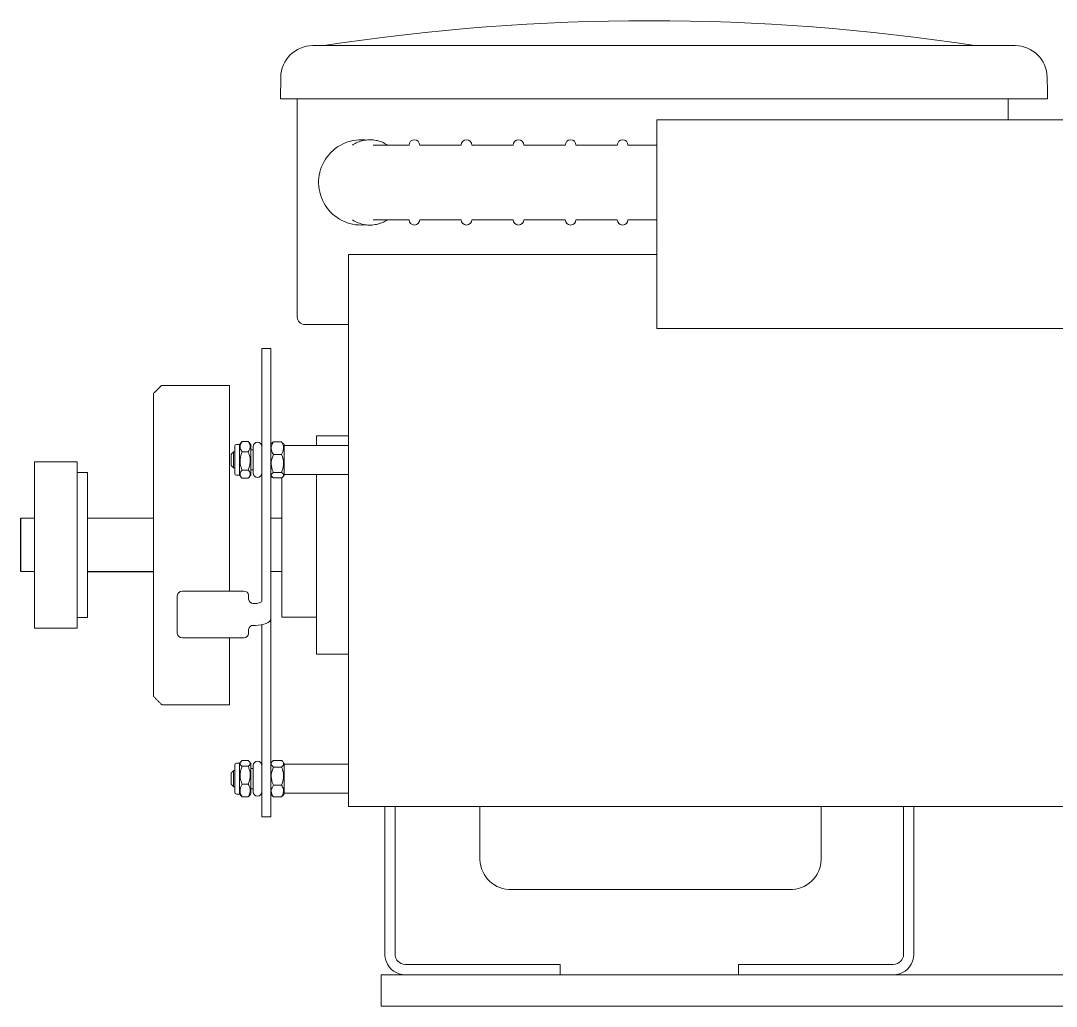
# Model space of a CAD drawing. Header units: inches. Extents: x 2.4 to 21.3, y 6.8 to 21.
# Drawn here: x 5.36 to 8.393, y 17.166 to 20.053 of the extents above; entities that cross this region are included whole.
import ezdxf

# ---------------------------------------------------------------- set-up
doc = ezdxf.new("R2010")
doc.units = ezdxf.units.IN
doc.header["$MEASUREMENT"] = 0

msp = doc.modelspace()

# ---------------------------------------------------------------- linework, layer by layer
at = {"color": 7, "linetype": 'Continuous', "lineweight": 15}
for p, q in [((6.21515, 19.98012), (6.21677, 19.98012)), ((6.21677, 19.98012), (8.18552, 19.98012)), ((8.18552, 19.98012), (8.18714, 19.98012)), ((8.18714, 19.98012), (8.27293, 19.98012)), ((6.12029, 19.82387), (6.12141, 19.888)), ((6.21677, 19.82387), (6.12029, 19.82387)), ((6.16989, 19.20223), (6.16989, 19.82387)), ((6.21677, 19.82387), (8.18552, 19.82387)), ((8.282, 19.82387), (8.18552, 19.82387)), ((8.25239, 19.82387), (8.25239, 19.76269)), ((8.36779, 19.82387), (8.282, 19.82387)), ((7.22289, 19.76269), (7.22289, 19.40704)), ((7.22289, 19.76269), (7.22289, 19.40704)), ((6.49725, 19.68885), (6.39229, 19.68885)), ((6.35739, 19.45447), (6.36721, 19.45486)), ((6.39242, 19.4701), (6.49738, 19.4701)), ((7.22289, 19.40704), (7.22289, 19.15136)), ((7.22289, 19.40704), (7.22289, 19.15136)), ((6.31977, 17.79996), (6.31977, 19.36868)), ((6.31977, 19.36868), (6.31977, 17.75118)), ((6.16989, 19.18567), (6.16989, 19.20223)), ((6.19234, 19.16322), (6.20854, 19.16322)), ((6.20854, 19.16322), (6.31977, 19.16322)), ((7.22289, 19.15136), (8.46039, 19.15136)), ((7.22289, 19.15136), (8.46039, 19.15136)), ((6.06612, 19.09115), (6.06612, 19.09255)), ((6.06612, 19.09115), (6.06612, 19.03673)), ((6.09227, 19.09255), (6.09227, 19.09115)), ((6.09227, 19.09115), (6.09227, 19.03673)), ((6.06607, 19.07552), (6.06612, 19.07458)), ((6.06612, 19.0168), (6.06612, 19.03673)), ((6.09227, 19.03673), (6.09227, 19.0168)), ((6.06612, 19.0168), (6.06612, 18.9599)), ((6.09227, 19.0168), (6.09227, 18.9599)), ((5.74872, 18.07368), (5.74872, 18.96118)), ((5.77236, 18.98482), (5.97122, 18.98482)), ((5.97122, 18.98482), (5.97122, 18.39112)), ((6.06612, 18.87685), (6.06612, 18.9599)), ((6.09227, 18.9599), (6.09227, 18.87685)), ((6.06612, 18.82773), (6.06612, 18.87685)), ((6.09227, 18.87685), (6.09227, 18.82773)), ((6.00102, 18.72586), (6.00102, 18.81206)), ((6.02602, 18.82067), (6.00852, 18.82067)), ((6.03352, 18.72586), (6.03352, 18.81206)), ((6.06612, 18.82773), (6.06612, 18.70774)), ((6.09227, 18.82773), (6.09227, 18.70774)), ((6.09977, 18.81936), (6.12377, 18.81936)), ((6.09977, 18.81936), (6.12377, 18.81936)), ((6.13127, 18.81206), (6.13127, 18.72322)), ((6.13127, 18.81206), (6.13127, 18.72322)), ((6.22602, 18.80918), (6.22602, 18.83743)), ((6.22602, 18.80918), (6.22602, 18.83743)), ((5.97602, 18.76551), (5.97602, 18.78293)), ((5.97602, 18.76551), (5.97602, 18.78293)), ((5.98352, 18.79043), (5.98352, 18.76497)), ((5.98352, 18.79043), (5.98352, 18.76497)), ((5.98664, 18.73036), (5.98664, 18.80706)), ((6.02602, 18.79032), (6.00852, 18.79032)), ((6.04037, 18.80531), (6.04037, 18.72806)), ((6.09977, 18.78226), (6.12377, 18.78226)), ((6.09977, 18.78226), (6.12377, 18.78226)), ((5.40057, 18.27368), (5.40057, 18.76118)), ((5.52557, 18.28838), (5.52557, 18.76118)), ((5.97602, 18.75043), (5.97602, 18.76551)), ((5.97602, 18.75043), (5.97602, 18.76551)), ((5.98352, 18.76497), (5.98352, 18.74293)), ((5.98352, 18.76497), (5.98352, 18.74293)), ((5.55569, 18.72992), (5.55544, 18.72993)), ((5.55544, 18.30493), (5.55569, 18.7297)), ((5.98664, 18.7263), (5.98664, 18.73036)), ((6.00102, 18.7213), (6.00102, 18.72586)), ((6.02602, 18.73633), (6.00852, 18.73633)), ((6.03352, 18.7213), (6.03352, 18.72586)), ((6.09977, 18.72958), (6.12377, 18.72958)), ((6.09977, 18.72958), (6.12377, 18.72958)), ((6.13127, 18.72322), (6.13127, 18.7213)), ((6.13127, 18.72322), (6.13127, 18.7213)), ((6.22602, 18.21673), (6.22602, 18.72418)), ((6.22602, 18.19743), (6.22602, 18.72418)), ((6.02602, 18.71269), (6.00852, 18.71269)), ((6.06612, 18.70774), (6.06612, 18.68395)), ((6.09227, 18.70774), (6.09227, 18.68395)), ((6.09977, 18.714), (6.12377, 18.714)), ((6.09977, 18.714), (6.12377, 18.714)), ((6.12477, 18.31845), (6.12477, 18.7163)), ((6.12477, 18.7163), (6.12477, 18.30568)), ((6.06612, 18.61932), (6.06612, 18.68395)), ((6.09227, 18.68395), (6.09227, 18.61932)), ((6.06612, 18.61932), (6.06612, 18.42281)), ((6.09227, 18.61932), (6.09227, 18.42281)), ((6.06612, 18.41415), (6.06612, 18.42281)), ((6.06612, 18.41375), (6.06612, 18.41415)), ((6.06612, 18.41375), (6.06612, 18.35937)), ((6.09227, 18.42281), (6.09227, 18.41415)), ((6.09227, 18.41415), (6.09227, 18.41375)), ((6.09227, 18.35937), (6.09227, 18.41375)), ((5.97122, 18.38221), (5.97122, 18.39112)), ((5.81852, 18.35756), (5.81852, 18.36861)), ((5.81852, 18.259), (5.81852, 18.35756)), ((5.83352, 18.38221), (6.00747, 18.38221)), ((6.00747, 18.38221), (6.01352, 18.38221)), ((6.02727, 18.36975), (6.02727, 18.35869)), ((6.06612, 18.35937), (6.06612, 18.35385)), ((6.09227, 18.35937), (6.09227, 18.35385)), ((6.09227, 18.35385), (6.09227, 18.3006)), ((6.04744, 18.34595), (6.04102, 18.34595)), ((5.55544, 18.30493), (5.55569, 18.30495)), ((6.09227, 17.72118), (6.09227, 18.3006)), ((5.52557, 18.27368), (5.52557, 18.28838)), ((6.02727, 18.2692), (6.02727, 18.25787)), ((6.04744, 18.28166), (6.04102, 18.28166)), ((6.06612, 17.72118), (6.06612, 18.28344)), ((6.01352, 18.24541), (5.83352, 18.24541)), ((5.97122, 18.24541), (5.97122, 18.04868)), ((6.22602, 18.19743), (6.22602, 18.21673)), ((5.98664, 17.79226), (5.98664, 17.87301)), ((6.00102, 17.78726), (6.00102, 17.87801)), ((6.02602, 17.88555), (6.00852, 17.88555)), ((6.02602, 17.86893), (6.00852, 17.86893)), ((6.03352, 17.78726), (6.03352, 17.87801)), ((6.04037, 17.87126), (6.04037, 17.79401)), ((6.09977, 17.88611), (6.12377, 17.88611)), ((6.09977, 17.88611), (6.12377, 17.88611)), ((6.13127, 17.87801), (6.13127, 17.78726)), ((6.13127, 17.87801), (6.13127, 17.78726)), ((5.97602, 17.8302), (5.97602, 17.84888)), ((5.97602, 17.8302), (5.97602, 17.84888)), ((5.98352, 17.85638), (5.98352, 17.82907)), ((5.98352, 17.85638), (5.98352, 17.82907)), ((6.09977, 17.86661), (6.12377, 17.86661)), ((6.09977, 17.86661), (6.12377, 17.86661)), ((5.97602, 17.81638), (5.97602, 17.8302)), ((5.97602, 17.81638), (5.97602, 17.8302)), ((5.98352, 17.82907), (5.98352, 17.80888)), ((5.98352, 17.82907), (5.98352, 17.80888)), ((6.02602, 17.81601), (6.00852, 17.81601)), ((6.09977, 17.81314), (6.12377, 17.81314)), ((6.09977, 17.81314), (6.12377, 17.81314)), ((6.02602, 17.77971), (6.00852, 17.77971)), ((6.09977, 17.77916), (6.12377, 17.77916)), ((6.09977, 17.77916), (6.12377, 17.77916)), ((6.42639, 17.73726), (6.42639, 17.75118)), ((6.45639, 17.75118), (6.45639, 17.38197)), ((6.70477, 17.59552), (6.70477, 17.75118)), ((6.70477, 17.59552), (6.70477, 17.75118)), ((6.95477, 17.75081), (6.95477, 17.75118)), ((6.95477, 17.75081), (6.95477, 17.75118)), ((7.45477, 17.75118), (7.45477, 17.75081)), ((7.45477, 17.75118), (7.45477, 17.75081)), ((7.70477, 17.59552), (7.70477, 17.75118)), ((7.70477, 17.59552), (7.70477, 17.75118)), ((7.94589, 17.75118), (7.94589, 17.38197)), ((7.97589, 17.75118), (7.97589, 17.73726)), ((6.42639, 17.7155), (6.42639, 17.73726)), ((7.97589, 17.73726), (7.97589, 17.7155)), ((6.42639, 17.33478), (6.42639, 17.7155)), ((7.97589, 17.7155), (7.97589, 17.33478)), ((6.96353, 17.50743), (6.79852, 17.50743)), ((7.44601, 17.50743), (6.79852, 17.50743)), ((7.61102, 17.50743), (7.44601, 17.50743)), ((7.61102, 17.50743), (7.44601, 17.50743)), ((6.45639, 17.38197), (6.45639, 17.31947)), ((7.94589, 17.38197), (7.94589, 17.31947)), ((6.42639, 17.31822), (6.42639, 17.33478)), ((7.97589, 17.33478), (7.97589, 17.31822)), ((6.45639, 17.31947), (6.45639, 17.31822)), ((7.94589, 17.31822), (7.94589, 17.31947)), ((6.87702, 17.28822), (6.48639, 17.28822)), ((6.87702, 17.28822), (6.93952, 17.28822)), ((6.93952, 17.28822), (6.93952, 17.25822)), ((7.46277, 17.25822), (7.46277, 17.28822)), ((7.46277, 17.28822), (7.52527, 17.28822)), ((7.52527, 17.28822), (7.91589, 17.28822)), ((6.41571, 17.16572), (6.41571, 17.25822)), ((6.41571, 17.25822), (6.47821, 17.25822)), ((6.48639, 17.25822), (6.47821, 17.25822)), ((6.87702, 17.25822), (6.48639, 17.25822)), ((6.93952, 17.25822), (6.87702, 17.25822)), ((7.46277, 17.25822), (6.93952, 17.25822)), ((7.52527, 17.25822), (7.46277, 17.25822)), ((7.52527, 17.25822), (7.91589, 17.25822)), ((8.47946, 17.25822), (7.91589, 17.25822)), ((6.47821, 17.16572), (6.41571, 17.16572)), ((8.47946, 17.16572), (6.47821, 17.16572))]:
    msp.add_line(p, q, dxfattribs=at)
for p, q in [((5.35977, 18.43931), (5.35977, 18.59556)), ((5.55552, 18.43931), (5.74872, 18.43931))]:
    msp.add_line(p, q)
at = {"color": 7, "linetype": 'Continuous', "lineweight": 15, "flags": 128}
for points in [[(6.04744, 18.34595), (6.05109, 18.34611), (6.05459, 18.34656), (6.05782, 18.34728), (6.06065, 18.34827), (6.06297, 18.34946), (6.0647, 18.35083), (6.06576, 18.35231), (6.06612, 18.35385)], [(6.09227, 18.3006), (6.09141, 18.29691), (6.08886, 18.29335), (6.08472, 18.29008), (6.07914, 18.28721), (6.07235, 18.28485), (6.0646, 18.2831), (6.05619, 18.28202), (6.04744, 18.28166)]]:
    msp.add_lwpolyline(points, dxfattribs=at)
at = {"color": 7, "linetype": 'Continuous', "lineweight": 15}
for centre, radius, start, end in [((7.20115, 13.80322), 6.25, 81.228167, 98.771833), ((6.21515, 19.88637), 0.09375, 90, 179), ((8.27293, 19.88637), 0.09375, 1, 90), ((6.35739, 19.57947), 0.125, 85.26138, 270), ((6.51303, 19.68885), 0.01562, 0, 180), ((6.66553, 19.68885), 0.01563, 0, 180), ((6.81803, 19.68885), 0.01562, 0, 180), ((6.97053, 19.68885), 0.01563, 0, 180), ((7.12303, 19.68885), 0.01563, 0, 180), ((6.51303, 19.4701), 0.01563, 180, 0), ((6.66553, 19.4701), 0.01562, 180, 0), ((6.81803, 19.4701), 0.01562, 180, 0), ((6.97053, 19.4701), 0.01563, 180, 0), ((7.12303, 19.4701), 0.01563, 180, 0), ((6.19234, 19.18567), 0.02245, 180, 270), ((5.99164, 18.80706), 0.005, 90, 180), ((6.05324, 18.80531), 0.01288, 0, 180), ((5.99164, 18.7263), 0.005, 180, 270), ((6.05324, 18.72806), 0.01288, 180, 0), ((5.83285, 18.36787), 0.01435, 87.32549, 177.04699), ((6.01413, 18.36907), 0.01315, 2.95186, 92.67556), ((6.04041, 18.35909), 0.01315, 182.95248, 272.67494), ((6.04041, 18.26852), 0.01315, 87.32502, 177.04753), ((5.83285, 18.25974), 0.01435, 182.95303, 272.6745), ((6.01413, 18.25854), 0.01315, 267.32444, 357.04816), ((5.99164, 17.87301), 0.005, 90, 180), ((6.05324, 17.87126), 0.01288, 0, 180), ((5.99164, 17.79226), 0.005, 180, 270), ((6.05324, 17.79401), 0.01288, 180, 0), ((6.79578, 17.59844), 0.09106, 181.83623, 271.7253), ((6.79578, 17.59844), 0.09106, 181.83623, 271.7253), ((7.61376, 17.59844), 0.09106, 268.27472, 358.16379), ((7.61376, 17.59844), 0.09106, 268.27472, 358.16379), ((6.48639, 17.31822), 0.06, 200.06783, 270), ((6.48639, 17.31822), 0.03, 223.33515, 270), ((7.91589, 17.31822), 0.06, 270, 339.93217), ((7.91589, 17.31822), 0.03, 270, 316.66485)]:
    msp.add_arc(centre, radius, start, end, dxfattribs=at)
for points in [[(8.36779, 19.82387), (8.36667, 19.888)], [(8.46039, 19.76269), (7.22289, 19.76269)], [(8.46039, 19.76269), (7.22289, 19.76269)], [(6.6499, 19.68885), (6.52865, 19.68885)], [(6.8024, 19.68885), (6.68115, 19.68885)], [(6.9549, 19.68885), (6.83365, 19.68885)], [(7.1074, 19.68885), (6.98615, 19.68885)], [(7.22289, 19.68885), (7.13865, 19.68885)], [(6.52865, 19.4701), (6.6499, 19.4701)], [(6.68115, 19.4701), (6.8024, 19.4701)], [(6.83365, 19.4701), (6.9549, 19.4701)], [(6.98615, 19.4701), (7.1074, 19.4701)], [(7.13865, 19.4701), (7.22289, 19.4701)], [(7.22289, 19.36868), (6.31977, 19.36868)], [(7.22289, 19.36868), (6.31977, 19.36868)], [(6.09227, 19.09255), (6.06612, 19.09255)], [(5.74872, 18.96118), (5.77236, 18.98482)], [(6.00102, 18.81206), (5.99164, 18.81206)], [(6.00679, 18.81879), (6.00102, 18.81206)], [(6.00674, 18.81873), (6.00852, 18.82067)], [(6.02602, 18.82067), (6.0278, 18.81873)], [(6.03352, 18.81206), (6.02775, 18.81879)], [(6.09533, 18.81563), (6.09227, 18.81206)], [(6.09533, 18.81563), (6.09227, 18.81206)], [(6.13127, 18.81206), (6.12821, 18.81563)], [(6.13127, 18.81206), (6.12821, 18.81563)], [(6.31977, 18.80918), (6.13127, 18.80918)], [(6.31977, 18.80918), (6.13127, 18.80918)], [(6.31977, 18.83743), (6.22602, 18.83743)], [(6.31977, 18.83743), (6.22602, 18.83743)], [(6.22602, 18.83743), (6.31977, 18.83743)], [(5.98352, 18.79043), (5.97602, 18.78293)], [(5.98352, 18.79043), (5.97602, 18.78293)], [(5.98664, 18.79043), (5.98352, 18.79043)], [(5.98664, 18.79043), (5.98352, 18.79043)], [(6.04037, 18.79643), (6.03352, 18.79643)], [(5.52557, 18.76118), (5.40057, 18.76118)], [(5.97602, 18.75043), (5.98352, 18.74293)], [(5.97602, 18.75043), (5.98352, 18.74293)], [(5.55544, 18.72993), (5.52557, 18.72993)], [(5.98352, 18.74293), (5.98664, 18.74293)], [(5.98352, 18.74293), (5.98664, 18.74293)], [(5.99164, 18.7213), (6.00102, 18.7213)], [(6.00102, 18.7213), (6.00679, 18.71457)], [(6.02775, 18.71457), (6.03352, 18.7213)], [(6.03352, 18.73693), (6.04037, 18.73693)], [(6.09227, 18.7213), (6.09533, 18.71774)], [(6.09227, 18.7213), (6.09533, 18.71774)], [(6.09227, 18.71512), (6.0967, 18.71699)], [(6.12821, 18.71774), (6.13127, 18.7213)], [(6.12821, 18.71774), (6.13127, 18.7213)], [(6.13127, 18.72418), (6.31977, 18.72418)], [(6.13127, 18.72418), (6.31977, 18.72418)], [(5.40057, 18.59556), (5.35977, 18.59556)], [(5.40057, 18.59556), (5.35977, 18.59556)], [(5.74872, 18.59556), (5.55562, 18.59565)], [(5.74872, 18.59556), (5.55562, 18.59565)], [(6.12477, 18.59556), (6.09227, 18.59556)], [(6.12477, 18.59556), (6.09227, 18.59556)], [(5.35977, 18.43931), (5.40057, 18.43931)], [(5.35977, 18.43931), (5.40057, 18.43931)], [(6.09227, 18.43931), (6.12477, 18.43931)], [(6.09227, 18.43931), (6.12477, 18.43931)], [(5.52557, 18.30493), (5.55544, 18.30493)], [(6.12477, 18.30568), (6.22602, 18.30568)], [(6.12477, 18.30568), (6.22602, 18.30568)], [(5.40057, 18.27368), (5.52557, 18.27368)], [(6.22602, 18.19743), (6.31977, 18.19743)], [(6.22602, 18.19743), (6.31977, 18.19743)], [(5.74872, 18.07368), (5.77372, 18.04868)], [(5.77372, 18.04868), (5.97122, 18.04868)], [(6.00102, 17.87801), (5.99164, 17.87801)], [(6.00434, 17.88189), (6.00102, 17.87801)], [(6.03352, 17.87801), (6.03019, 17.88189)], [(6.09644, 17.88288), (6.09227, 17.87801)], [(6.09644, 17.88288), (6.09227, 17.87801)], [(6.31977, 17.87513), (6.13127, 17.87513)], [(6.31977, 17.87513), (6.13127, 17.87513)], [(5.98352, 17.85638), (5.97602, 17.84888)], [(5.98352, 17.85638), (5.97602, 17.84888)], [(5.98664, 17.85638), (5.98352, 17.85638)], [(5.98664, 17.85638), (5.98352, 17.85638)], [(6.04037, 17.86238), (6.03352, 17.86238)], [(5.97602, 17.81638), (5.98352, 17.80888)], [(5.97602, 17.81638), (5.98352, 17.80888)], [(5.98352, 17.80888), (5.98664, 17.80888)], [(5.98352, 17.80888), (5.98664, 17.80888)], [(5.99164, 17.78726), (6.00102, 17.78726)], [(6.00102, 17.78726), (6.00434, 17.78338)], [(6.03019, 17.78338), (6.03352, 17.78726)], [(6.03352, 17.80288), (6.04037, 17.80288)], [(6.09227, 17.78726), (6.09644, 17.78239)], [(6.09227, 17.78726), (6.09644, 17.78239)], [(6.12709, 17.78239), (6.13127, 17.78726)], [(6.12709, 17.78239), (6.13127, 17.78726)], [(6.13127, 17.79013), (6.31977, 17.79013)], [(6.13127, 17.79013), (6.31977, 17.79013)], [(6.31977, 17.75118), (8.78852, 17.75118)], [(6.31977, 17.75118), (8.78852, 17.75118)], [(6.06612, 17.72118), (6.09227, 17.72118)]]:
    msp.add_open_spline(points, degree=1, dxfattribs=at)
for points, knots in [([(6.43412, 19.68885), (6.42986, 19.69144), (6.42059, 19.69708), (6.40497, 19.70225), (6.38814, 19.70486), (6.3712, 19.70424), (6.35464, 19.70054), (6.34138, 19.69494), (6.33382, 19.69049), (6.3313, 19.68885)], [0, 0, 0, 0, 0.03251487, 0.07068823, 0.1085967, 0.14630707, 0.18392987, 0.22156871, 0.24113181, 0.24113181, 0.24113181, 0.24113181]), ([(6.3313, 19.4701), (6.33157, 19.46992), (6.33681, 19.46655), (6.34747, 19.46101), (6.36396, 19.45592), (6.38087, 19.45398), (6.39778, 19.45514), (6.41415, 19.45957), (6.42634, 19.46466), (6.4325, 19.46908), (6.43392, 19.4701)], [0.75923605, 0.75923605, 0.75923605, 0.75923605, 0.76134866, 0.79973905, 0.83786058, 0.87572462, 0.91340919, 0.95102463, 0.98868178, 1, 1, 1, 1]), ([(6.00852, 18.82067), (6.00588, 18.81653), (6.00056, 18.8082), (6.00341, 18.79748), (6.00742, 18.79186), (6.00852, 18.79032)], [0, 0, 0, 0, 0.4176586, 0.8401253, 1, 1, 1, 1]), ([(6.02602, 18.79032), (6.02866, 18.79446), (6.03398, 18.80279), (6.03113, 18.81351), (6.02712, 18.81913), (6.02602, 18.82067)], [0, 0, 0, 0, 0.41765821, 0.84012494, 1, 1, 1, 1]), ([(6.09977, 18.81936), (6.09713, 18.8143), (6.09181, 18.80411), (6.09466, 18.79101), (6.09867, 18.78414), (6.09977, 18.78226)], [0, 0, 0, 0, 0.4176586, 0.8401293, 1, 1, 1, 1]), ([(6.09977, 18.81936), (6.09713, 18.8143), (6.09181, 18.80411), (6.09466, 18.79101), (6.09867, 18.78414), (6.09977, 18.78226)], [0, 0, 0, 0, 0.4176586, 0.8401293, 1, 1, 1, 1]), ([(6.09608, 18.81554), (6.0963, 18.81614), (6.09681, 18.81747), (6.09872, 18.81869), (6.09977, 18.81936)], [0, 0, 0, 0, 0.45032617, 1, 1, 1, 1]), ([(6.09608, 18.81554), (6.0963, 18.81614), (6.09681, 18.81747), (6.09872, 18.81869), (6.09977, 18.81936)], [0, 0, 0, 0, 0.45032617, 1, 1, 1, 1]), ([(6.12377, 18.78226), (6.12641, 18.78732), (6.13173, 18.79751), (6.12888, 18.81061), (6.12487, 18.81748), (6.12377, 18.81936)], [0, 0, 0, 0, 0.4176588, 0.8401284, 1, 1, 1, 1]), ([(6.12377, 18.78226), (6.12641, 18.78732), (6.13173, 18.79751), (6.12888, 18.81061), (6.12487, 18.81748), (6.12377, 18.81936)], [0, 0, 0, 0, 0.4176588, 0.8401284, 1, 1, 1, 1]), ([(6.00852, 18.79032), (6.00588, 18.78296), (6.00056, 18.76814), (6.00341, 18.74907), (6.00742, 18.73908), (6.00852, 18.73633)], [0, 0, 0, 0, 0.4176583, 0.840129, 1, 1, 1, 1]), ([(6.02602, 18.73633), (6.02866, 18.7437), (6.03398, 18.75852), (6.03113, 18.77759), (6.02712, 18.78758), (6.02602, 18.79032)], [0, 0, 0, 0, 0.4176583, 0.840129, 1, 1, 1, 1]), ([(6.09977, 18.78226), (6.09713, 18.77507), (6.09181, 18.76061), (6.09466, 18.742), (6.09867, 18.73225), (6.09977, 18.72958)], [0, 0, 0, 0, 0.4176601, 0.8401322, 1, 1, 1, 1]), ([(6.09977, 18.78226), (6.09713, 18.77507), (6.09181, 18.76061), (6.09466, 18.742), (6.09867, 18.73225), (6.09977, 18.72958)], [0, 0, 0, 0, 0.4176601, 0.8401322, 1, 1, 1, 1]), ([(6.12377, 18.72958), (6.12641, 18.73677), (6.13173, 18.75123), (6.12888, 18.76984), (6.12487, 18.77958), (6.12377, 18.78226)], [0, 0, 0, 0, 0.4176572, 0.8401291, 1, 1, 1, 1]), ([(6.12377, 18.72958), (6.12641, 18.73677), (6.13173, 18.75123), (6.12888, 18.76984), (6.12487, 18.77958), (6.12377, 18.78226)], [0, 0, 0, 0, 0.4176572, 0.8401291, 1, 1, 1, 1]), ([(6.00852, 18.73633), (6.00789, 18.73567), (6.00462, 18.7322), (6.00085, 18.72524), (6.00383, 18.71775), (6.00757, 18.71372), (6.00852, 18.71269)], [0, 0, 0, 0, 0.088727, 0.4632314, 0.8632394, 1, 1, 1, 1]), ([(6.02602, 18.71269), (6.02697, 18.71372), (6.03071, 18.71775), (6.03369, 18.72524), (6.02992, 18.7322), (6.02665, 18.73567), (6.02602, 18.73633)], [0, 0, 0, 0, 0.1367614, 0.5367687, 0.9112721, 1, 1, 1, 1]), ([(6.09977, 18.72958), (6.09882, 18.7289), (6.09508, 18.72624), (6.0921, 18.72131), (6.09587, 18.71673), (6.09914, 18.71444), (6.09977, 18.714)], [0, 0, 0, 0, 0.1367618, 0.5367661, 0.9112704, 1, 1, 1, 1]), ([(6.09977, 18.72958), (6.09882, 18.7289), (6.09508, 18.72624), (6.0921, 18.72131), (6.09587, 18.71673), (6.09914, 18.71444), (6.09977, 18.714)], [0, 0, 0, 0, 0.1367618, 0.5367661, 0.9112704, 1, 1, 1, 1]), ([(6.12377, 18.714), (6.1244, 18.71444), (6.12767, 18.71673), (6.13144, 18.72131), (6.12846, 18.72624), (6.12472, 18.7289), (6.12377, 18.72958)], [0, 0, 0, 0, 0.0887305, 0.4632338, 0.8632374, 1, 1, 1, 1]), ([(6.12377, 18.714), (6.1244, 18.71444), (6.12767, 18.71673), (6.13144, 18.72131), (6.12846, 18.72624), (6.12472, 18.7289), (6.12377, 18.72958)], [0, 0, 0, 0, 0.0887305, 0.4632338, 0.8632374, 1, 1, 1, 1]), ([(6.00852, 17.86893), (6.00588, 17.86171), (6.00056, 17.84718), (6.00341, 17.82849), (6.00742, 17.8187), (6.00852, 17.81601)], [0, 0, 0, 0, 0.4176582, 0.84013, 1, 1, 1, 1]), ([(6.00852, 17.88555), (6.00757, 17.88483), (6.00383, 17.882), (6.00085, 17.87673), (6.00462, 17.87184), (6.00789, 17.8694), (6.00852, 17.86893)], [0, 0, 0, 0, 0.1367625, 0.5367684, 0.9112689, 1, 1, 1, 1]), ([(6.02602, 17.86893), (6.02665, 17.8694), (6.02992, 17.87184), (6.03369, 17.87673), (6.03071, 17.882), (6.02697, 17.88483), (6.02602, 17.88555)], [0, 0, 0, 0, 0.088732, 0.4632315, 0.8632367, 1, 1, 1, 1]), ([(6.02602, 17.81601), (6.02866, 17.82323), (6.03398, 17.83776), (6.03113, 17.85645), (6.02712, 17.86624), (6.02602, 17.86893)], [0, 0, 0, 0, 0.4176582, 0.8401293, 1, 1, 1, 1]), ([(6.09977, 17.88611), (6.09914, 17.88556), (6.09587, 17.8827), (6.0921, 17.87696), (6.09508, 17.87079), (6.09882, 17.86746), (6.09977, 17.86661)], [0, 0, 0, 0, 0.0887212, 0.4632349, 0.8632396, 1, 1, 1, 1]), ([(6.09977, 17.88611), (6.09914, 17.88556), (6.09587, 17.8827), (6.0921, 17.87696), (6.09508, 17.87079), (6.09882, 17.86746), (6.09977, 17.86661)], [0, 0, 0, 0, 0.0887212, 0.4632349, 0.8632396, 1, 1, 1, 1]), ([(6.12377, 17.86661), (6.12472, 17.86746), (6.12846, 17.87079), (6.13144, 17.87696), (6.12767, 17.8827), (6.1244, 17.88556), (6.12377, 17.88611)], [0, 0, 0, 0, 0.1367612, 0.5367651, 0.9112779, 1, 1, 1, 1]), ([(6.12377, 17.86661), (6.12472, 17.86746), (6.12846, 17.87079), (6.13144, 17.87696), (6.12767, 17.8827), (6.1244, 17.88556), (6.12377, 17.88611)], [0, 0, 0, 0, 0.1367612, 0.5367651, 0.9112779, 1, 1, 1, 1]), ([(6.09977, 17.86661), (6.09713, 17.85932), (6.09181, 17.84464), (6.09466, 17.82575), (6.09867, 17.81585), (6.09977, 17.81314)], [0, 0, 0, 0, 0.4176575, 0.8401293, 1, 1, 1, 1]), ([(6.09977, 17.86661), (6.09713, 17.85932), (6.09181, 17.84464), (6.09466, 17.82575), (6.09867, 17.81585), (6.09977, 17.81314)], [0, 0, 0, 0, 0.4176575, 0.8401293, 1, 1, 1, 1]), ([(6.12377, 17.81314), (6.12641, 17.82044), (6.13173, 17.83511), (6.12888, 17.854), (6.12487, 17.8639), (6.12377, 17.86661)], [0, 0, 0, 0, 0.4176595, 0.8401291, 1, 1, 1, 1]), ([(6.12377, 17.81314), (6.12641, 17.82044), (6.13173, 17.83511), (6.12888, 17.854), (6.12487, 17.8639), (6.12377, 17.86661)], [0, 0, 0, 0, 0.4176595, 0.8401291, 1, 1, 1, 1]), ([(6.00852, 17.81601), (6.00588, 17.81106), (6.00056, 17.80109), (6.00341, 17.78827), (6.00742, 17.78156), (6.00852, 17.77971)], [0, 0, 0, 0, 0.4176615, 0.8401291, 1, 1, 1, 1]), ([(6.02602, 17.77971), (6.02866, 17.78466), (6.03398, 17.79463), (6.03113, 17.80745), (6.02712, 17.81416), (6.02602, 17.81601)], [0, 0, 0, 0, 0.4176615, 0.8401291, 1, 1, 1, 1]), ([(6.09977, 17.81314), (6.09713, 17.8085), (6.09181, 17.79917), (6.09466, 17.78717), (6.09867, 17.78088), (6.09977, 17.77916)], [0, 0, 0, 0, 0.4176605, 0.8401351, 1, 1, 1, 1]), ([(6.09977, 17.81314), (6.09713, 17.8085), (6.09181, 17.79917), (6.09466, 17.78717), (6.09867, 17.78088), (6.09977, 17.77916)], [0, 0, 0, 0, 0.4176605, 0.8401351, 1, 1, 1, 1]), ([(6.12377, 17.77916), (6.12641, 17.78379), (6.13173, 17.79312), (6.12888, 17.80513), (6.12487, 17.81141), (6.12377, 17.81314)], [0, 0, 0, 0, 0.41765236, 0.84012737, 1, 1, 1, 1]), ([(6.12377, 17.77916), (6.12641, 17.78379), (6.13173, 17.79312), (6.12888, 17.80513), (6.12487, 17.81141), (6.12377, 17.81314)], [0, 0, 0, 0, 0.41765236, 0.84012737, 1, 1, 1, 1]), ([(6.00852, 17.77971), (6.00786, 17.78018), (6.00613, 17.78138), (6.00546, 17.78269), (6.00504, 17.78349)], [0, 0, 0, 0, 0.3850525, 1, 1, 1, 1]), ([(6.0295, 17.78349), (6.02908, 17.78269), (6.02841, 17.78138), (6.02668, 17.78018), (6.02602, 17.77971)], [0, 0, 0, 0, 0.6149449, 1, 1, 1, 1]), ([(6.43004, 17.29763), (6.42862, 17.30248), (6.42661, 17.30938), (6.42644, 17.31619), (6.42639, 17.31822)], [0, 0, 0, 0, 0.7012184, 1, 1, 1, 1]), ([(6.45639, 17.31822), (6.45666, 17.3152), (6.45719, 17.30914), (6.46073, 17.30208), (6.46368, 17.29867), (6.46457, 17.29763)], [0, 0, 0, 0, 0.4105687, 0.8215453, 1, 1, 1, 1]), ([(7.93772, 17.29763), (7.93967, 17.30013), (7.94357, 17.30513), (7.94567, 17.31264), (7.94584, 17.31692), (7.94589, 17.31822)], [0, 0, 0, 0, 0.4106077, 0.8216069, 1, 1, 1, 1]), ([(7.97589, 17.31822), (7.9756, 17.31336), (7.97519, 17.30643), (7.97293, 17.29966), (7.97225, 17.29763)], [0, 0, 0, 0, 0.7012246, 1, 1, 1, 1])]:
    msp.add_open_spline(points, degree=3, knots=knots, dxfattribs=at)

doc.saveas('drawing.dxf')
